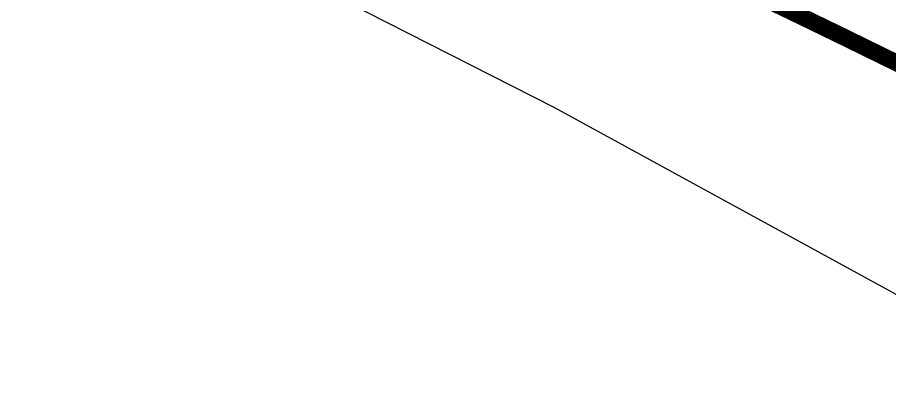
# Model space of a CAD drawing. Header units: metres. Extents: x 5050628 to 5051714, y 2427166 to 2427740.
# Drawn here: x 5051096.65 to 5051112.16, y 2427362.02 to 2427368.75 of the extents above; entities that cross this region are included whole.
import ezdxf

# ---------------------------------------------------------------- set-up
doc = ezdxf.new("R2010")
doc.units = ezdxf.units.M
doc.layers.add('DEFENSA_METALICA', color=252, linetype='Continuous', true_color=0xa9b0b6)
doc.layers.add('LEVANTAMIENTO', color=253, linetype='Continuous', true_color=0xbebebe)
doc.layers.add('ORTOFOTO', color=7, linetype='Continuous')
picture_1 = doc.add_image_def('image1.jpg', size_in_pixel=(6889, 5778))

msp = doc.modelspace()

# ---------------------------------------------------------------- linework, layer by layer
at = {"layer": 'DEFENSA_METALICA', "const_width": 0.3}
msp.add_lwpolyline([(5051095.717, 2427375.188), (5051096.606, 2427374.849), (5051097.493, 2427374.505), (5051098.377, 2427374.157), (5051099.259, 2427373.805), (5051100.139, 2427373.448), (5051101.015, 2427373.087), (5051101.889, 2427372.721), (5051102.761, 2427372.349), (5051103.632, 2427371.972), (5051104.5, 2427371.591), (5051105.368, 2427371.204), (5051106.234, 2427370.812), (5051107.098, 2427370.416), (5051107.961, 2427370.015), (5051108.823, 2427369.61), (5051109.684, 2427369.201), (5051110.543, 2427368.788), (5051111.402, 2427368.371), (5051112.259, 2427367.951), (5051113.115, 2427367.527)], dxfattribs=at)
at = {"layer": 'LEVANTAMIENTO'}
msp.add_lwpolyline([(5051064.753, 2427382.244), (5051072.038, 2427380.793), (5051087.712, 2427376.353), (5051094.683, 2427372.998), (5051106.19, 2427367.151), (5051112.979, 2427363.436), (5051124.192, 2427357.234), (5051134.994, 2427351.195), (5051146.564, 2427345.044), (5051167.871, 2427335.319), (5051183.433, 2427327.425), (5051206.79, 2427314.716)], dxfattribs=at)

# ---------------------------------------------------------------- pictures from other files: only their frames are drawn
at = {"layer": 'ORTOFOTO'}
image = msp.add_image(picture_1, insert=(5050758.889, 2427166.467), size_in_units=(683.85, 573.565), dxfattribs=at)
image.dxf.flags = 11

doc.saveas('drawing.dxf')
